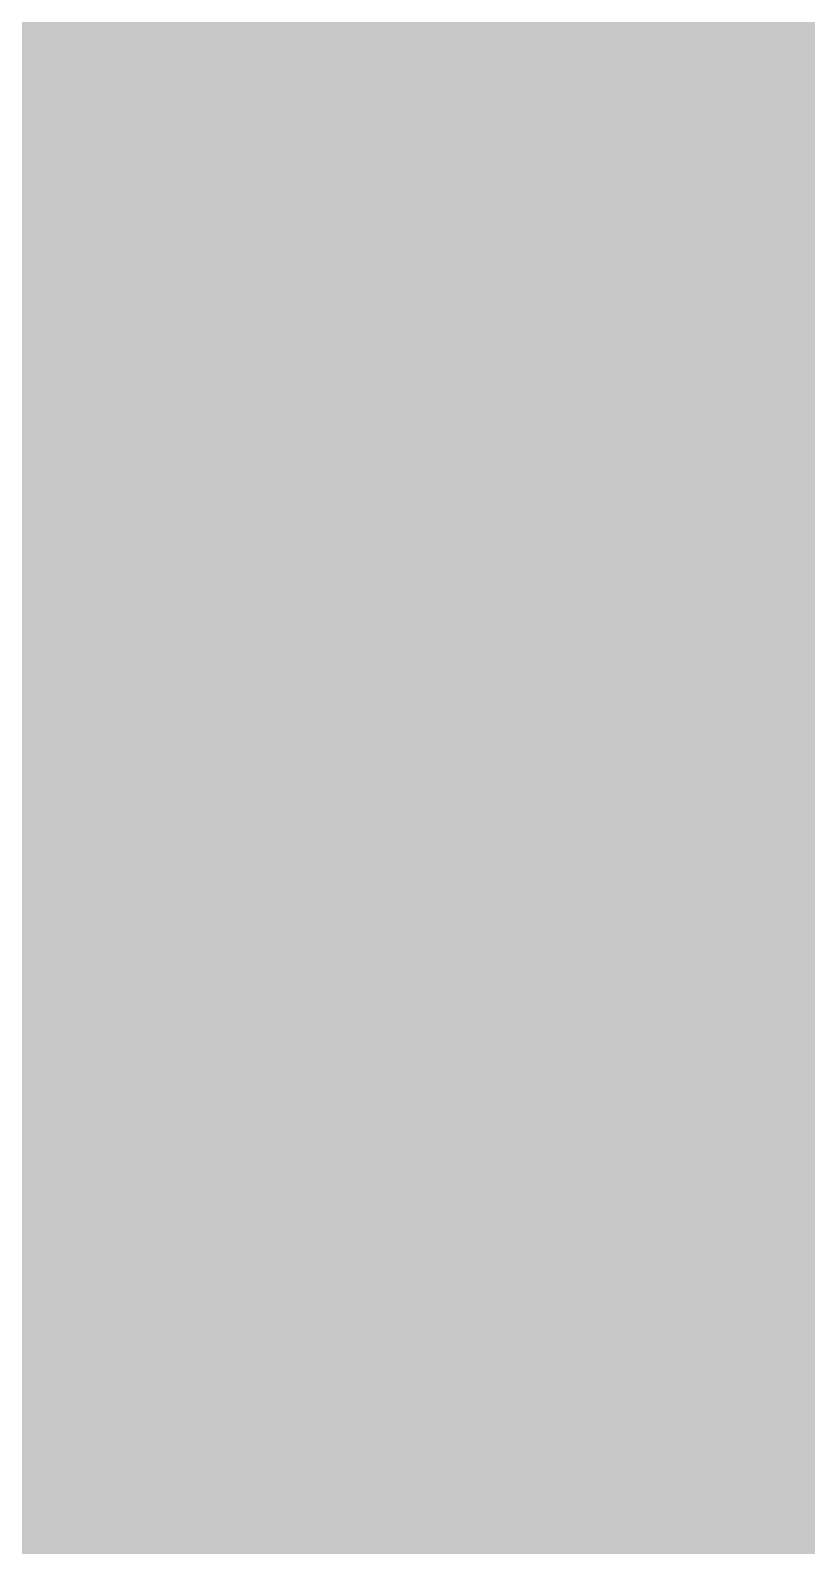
# Model space of a CAD drawing. Header units: millimetres. Extents: x -0.5 to 77.7, y -66.2 to -6.
# Drawn here: x 47.4058 to 47.5744, y -20.3584 to -20.0292 of the extents above; entities that cross this region are included whole.
import ezdxf

# ---------------------------------------------------------------- set-up
doc = ezdxf.new("R2010")
doc.units = ezdxf.units.MM
doc.header["$MEASUREMENT"] = 0
doc.layers.add('Inner1', color=7, linetype='Continuous', true_color=0x999966)
doc.layers.add('Top-Silkscreen-Layer', color=7, linetype='Continuous', true_color=0xffcc00)

msp = doc.modelspace()

# ---------------------------------------------------------------- hatches: boundary and pattern name
at = {"layer": 'Inner1'}
msp.add_hatch(color=256, dxfattribs=at).paths.add_polyline_path([(77.23901, -6.45415), (77.23901, -65.68199), (-0.02286, -65.68199), (-0.02286, -6.45415)])
at = {"layer": 'Top-Silkscreen-Layer'}
for points in [[(47.42575, -20.05013), (47.41784, -20.06769), (47.42575, -20.08524), (47.43367, -20.10279), (47.44697, -20.101), (47.46794, -20.08345), (47.4756, -20.06769), (47.46794, -20.05192), (47.44697, -20.03436), (47.43367, -20.03258)], [(47.42617, -20.1621), (47.42607, -20.20436), (47.43406, -20.21742), (47.44967, -20.21567), (47.46528, -20.21391), (47.46986, -20.19545), (47.47445, -20.177), (47.46616, -20.16248)], [(47.43424, -20.26124), (47.42036, -20.28037), (47.41284, -20.29706), (47.42059, -20.31426), (47.42835, -20.33146), (47.44555, -20.33146), (47.4731, -20.29241)]]:
    msp.add_hatch(color=256, dxfattribs=at).paths.add_polyline_path(points)

# ---------------------------------------------------------------- linework, layer by layer
at = {"layer": 'Top-Silkscreen-Layer', "const_width": 0.254}
msp.add_lwpolyline([(47.38625, -20.49073), (47.38303, -20.44909), (47.3931, -20.43864), (47.3931, -20.41175), (47.3931, -20.38485), (47.38322, -20.3746), (47.381, -20.32865), (47.39431, -20.31339), (47.39157, -20.28992), (47.38064, -20.26119), (47.36832, -20.24352), (47.36418, -20.23112), (47.37697, -20.21914), (47.38976, -20.20716), (47.38976, -20.18076), (47.38976, -20.15436), (47.37299, -20.13638), (47.35621, -20.11841), (47.37216, -20.1041), (47.38809, -20.08979), (47.38809, -20.06769), (47.38809, -20.04558), (47.37492, -20.0337), (47.35242, -20.02181), (47.34274, -20.01178), (47.34239, -20.00174), (47.33884, -20.01205), (47.32329, -20.02926), (47.32125, -20.10348), (47.3181, -20.14133), (47.31864, -20.21984), (47.3156, -20.25926), (47.30309, -20.26865), (47.30309, -20.29432), (47.30309, -20.32), (47.31309, -20.33146), (47.31562, -20.36585), (47.30246, -20.39472), (47.29677, -20.41647), (47.30758, -20.44206), (47.31838, -20.46766), (47.30624, -20.49515)], dxfattribs=at)
for points in [[(47.3181, -19.92433), (47.34671, -19.99887), (47.38809, -19.95318)], [(47.22785, -20.27775), (47.25456, -20.32045), (47.24536, -20.26266), (47.23285, -20.26266)], [(47.43052, -19.93588), (47.42127, -19.94761), (47.42604, -19.96321), (47.4731, -19.95409)], [(47.6312, -20.04971), (47.6231, -20.06769), (47.6312, -20.08566), (47.63931, -20.09593), (47.6537, -20.08739), (47.6681, -20.06769), (47.6537, -20.04797), (47.63931, -20.03944)], [(47.42575, -20.05013), (47.41784, -20.06769), (47.42575, -20.08524), (47.43367, -20.10279), (47.44697, -20.101), (47.46794, -20.08345), (47.4756, -20.06769), (47.46794, -20.05192), (47.44697, -20.03436), (47.43367, -20.03258)], [(47.71904, -20.49799), (47.74699, -20.56084), (47.76274, -20.56084), (47.76865, -20.54818)], [(47.62827, -20.15906), (47.63092, -20.20236), (47.63843, -20.21375), (47.65201, -20.20505), (47.66712, -20.18148)], [(47.81921, -20.49522), (47.84566, -20.56084), (47.86284, -20.56084), (47.8702, -20.54452)], [(47.42617, -20.1621), (47.42607, -20.20436), (47.43406, -20.21742), (47.44967, -20.21567), (47.46528, -20.21391), (47.46986, -20.19545), (47.47445, -20.177), (47.46616, -20.16248)], [(47.41848, -20.50114), (47.44619, -20.56084), (47.46241, -20.56084), (47.47275, -20.54419)], [(47.43424, -20.26124), (47.42036, -20.28037), (47.41284, -20.29706), (47.42059, -20.31426), (47.42835, -20.33146), (47.44555, -20.33146), (47.4731, -20.29241)], [(47.52778, -20.62189), (47.54263, -20.65733), (47.54687, -20.60943), (47.53324, -20.60551)], [(47.62608, -20.27507), (47.6181, -20.29706), (47.66708, -20.31283), (47.67364, -20.29706), (47.66708, -20.28129)], [(47.72278, -20.28035), (47.71179, -20.29806), (47.72174, -20.31333), (47.74607, -20.3286), (47.76046, -20.3286), (47.76701, -20.31294), (47.77355, -20.29728), (47.76758, -20.28426)], [(47.62213, -20.49633), (47.64375, -20.56084), (47.66709, -20.49317)], [(47.63424, -20.37591), (47.62002, -20.39583), (47.61215, -20.41328), (47.62191, -20.42828), (47.64594, -20.44329), (47.66021, -20.44329), (47.66774, -20.42791), (47.67527, -20.41253), (47.67043, -20.39678)], [(47.41863, -20.38795), (47.42294, -20.43356), (47.43778, -20.45219), (47.45169, -20.44829), (47.47226, -20.39066), (47.46553, -20.37447), (47.44734, -20.37273), (47.42916, -20.37099)], [(47.52073, -20.84727), (47.54689, -20.90096), (47.54472, -20.83035), (47.52835, -20.83035)]]:
    msp.add_lwpolyline(points, close=True, dxfattribs=at)

doc.saveas('drawing.dxf')
